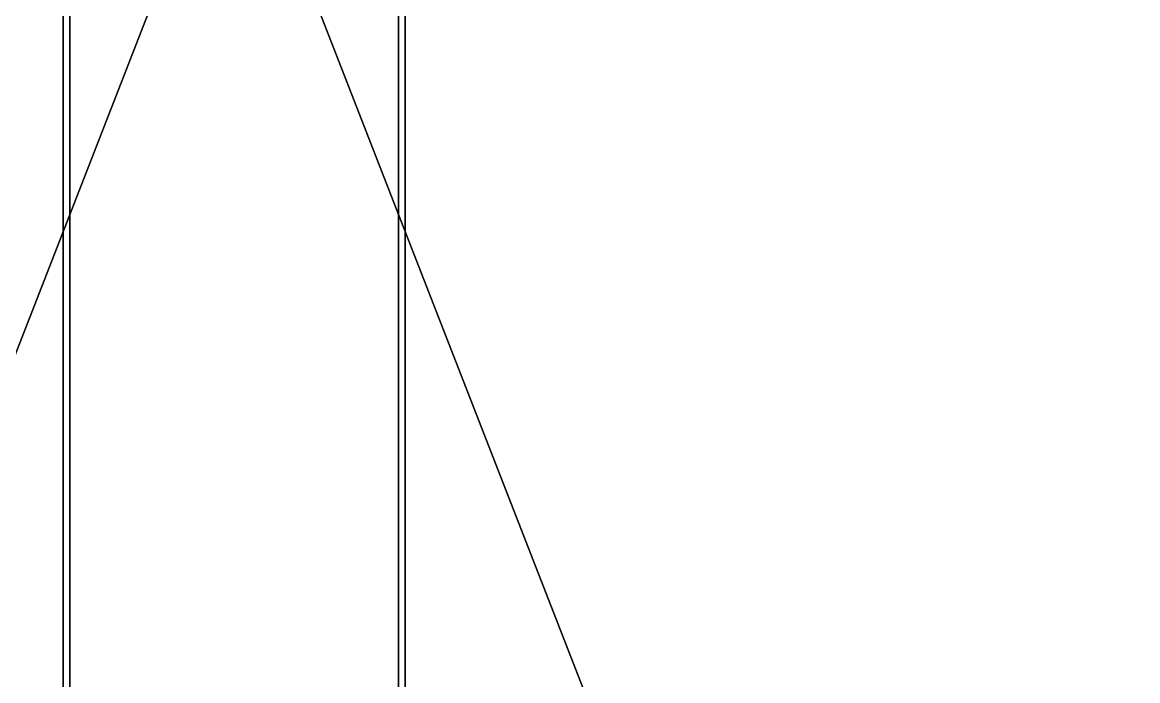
# Model space of a CAD drawing. Extents: x -2.94 to 0, y 0 to 1.37.
# Drawn here: x -1.1272 to -0.9575, y 0.6007 to 0.7008 of the extents above; entities that cross this region are included whole.
import ezdxf

# ---------------------------------------------------------------- set-up
doc = ezdxf.new("R2010")
doc.units = 0
for name, color, linetype in [('CAP_1.5', 49, 'CONTINUOUS'), ('CAP_1.6', 49, 'CONTINUOUS'), ('CAP_2.5', 49, 'CONTINUOUS'), ('CAP_2.6', 49, 'CONTINUOUS'), ('RECTANGLE_3.6', 49, 'CONTINUOUS'), ('RECTANGLE_3.7', 49, 'CONTINUOUS'), ('ROUNDING_1.5', 49, 'CONTINUOUS'), ('ROUNDING_1.6', 49, 'CONTINUOUS'), ('ROUNDING_2.5', 49, 'CONTINUOUS'), ('ROUNDING_2.6', 49, 'CONTINUOUS')]:
    doc.layers.add(name, color=color, linetype=linetype)

msp = doc.modelspace()

# ---------------------------------------------------------------- meshes
at = {"layer": 'CAP_1.5'}
mesh = msp.add_polyface(dxfattribs=at)
corners = [(-1.12, 0.03, 1.1086), (-0.82, 0.03, 1.1086), (-0.82, 0.8, 1.1086), (-1.12, 0.8, 1.1086)]
mesh.append_faces([[corners[k] for k in face] for face in [(0, 1, 2, 2), (0, 2, 3, 3)]])
at = {"layer": 'CAP_1.6'}
mesh = msp.add_polyface(dxfattribs=at)
corners = [(-1.37, 0.03, 1.2986), (-1.07, 0.03, 1.2986), (-1.07, 0.8, 1.2986), (-1.37, 0.8, 1.2986)]
mesh.append_faces([[corners[k] for k in face] for face in [(0, 1, 2, 2), (0, 2, 3, 3)]])
at = {"layer": 'CAP_2.5'}
mesh = msp.add_polyface(dxfattribs=at)
corners = [(-1.12, 0.03, 1.1406), (-0.82, 0.03, 1.1406), (-0.82, 0.8, 1.1406), (-1.12, 0.8, 1.1406)]
mesh.append_faces([[corners[k] for k in face] for face in [(3, 2, 1, 1), (3, 1, 0, 0)]])
at = {"layer": 'CAP_2.6'}
mesh = msp.add_polyface(dxfattribs=at)
corners = [(-1.37, 0.03, 1.3306), (-1.07, 0.03, 1.3306), (-1.07, 0.8, 1.3306), (-1.37, 0.8, 1.3306)]
mesh.append_faces([[corners[k] for k in face] for face in [(3, 2, 1, 1), (3, 1, 0, 0)]])
at = {"layer": 'RECTANGLE_3.6'}
mesh = msp.add_polyface(dxfattribs=at)
corners = [(-1.121, 0.029, 1.1096), (-0.819, 0.029, 1.1096), (-0.819, 0.801, 1.1096), (-1.121, 0.801, 1.1096), (-1.121, 0.029, 1.1396), (-0.819, 0.029, 1.1396), (-0.819, 0.801, 1.1396), (-1.121, 0.801, 1.1396)]
mesh.append_faces([[corners[k] for k in face] for face in [(0, 4, 5, 1), (1, 5, 6, 2), (2, 6, 7, 3), (3, 7, 4, 0)]])
at = {"layer": 'RECTANGLE_3.7'}
mesh = msp.add_polyface(dxfattribs=at)
corners = [(-1.371, 0.029, 1.2996), (-1.069, 0.029, 1.2996), (-1.069, 0.801, 1.2996), (-1.371, 0.801, 1.2996), (-1.371, 0.029, 1.3296), (-1.069, 0.029, 1.3296), (-1.069, 0.801, 1.3296), (-1.371, 0.801, 1.3296)]
mesh.append_faces([[corners[k] for k in face] for face in [(0, 4, 5, 1), (1, 5, 6, 2), (2, 6, 7, 3), (3, 7, 4, 0)]])
at = {"layer": 'ROUNDING_1.5'}
mesh = msp.add_polyface(dxfattribs=at)
corners = [(-1.121, 0.029, 1.1096), (-0.819, 0.029, 1.1096), (-0.819, 0.801, 1.1096), (-1.121, 0.801, 1.1096), (-1.12, 0.03, 1.1086), (-0.82, 0.03, 1.1086), (-0.82, 0.8, 1.1086), (-1.12, 0.8, 1.1086)]
mesh.append_faces([[corners[k] for k in face] for face in [(0, 1, 5, 4), (1, 2, 6, 5), (2, 3, 7, 6), (3, 0, 4, 7)]])
at = {"layer": 'ROUNDING_1.6'}
mesh = msp.add_polyface(dxfattribs=at)
corners = [(-1.371, 0.029, 1.2996), (-1.069, 0.029, 1.2996), (-1.069, 0.801, 1.2996), (-1.371, 0.801, 1.2996), (-1.37, 0.03, 1.2986), (-1.07, 0.03, 1.2986), (-1.07, 0.8, 1.2986), (-1.37, 0.8, 1.2986)]
mesh.append_faces([[corners[k] for k in face] for face in [(0, 1, 5, 4), (1, 2, 6, 5), (2, 3, 7, 6), (3, 0, 4, 7)]])
at = {"layer": 'ROUNDING_2.5'}
mesh = msp.add_polyface(dxfattribs=at)
corners = [(-1.121, 0.029, 1.1396), (-0.819, 0.029, 1.1396), (-0.819, 0.801, 1.1396), (-1.121, 0.801, 1.1396), (-1.12, 0.03, 1.1406), (-0.82, 0.03, 1.1406), (-0.82, 0.8, 1.1406), (-1.12, 0.8, 1.1406)]
mesh.append_faces([[corners[k] for k in face] for face in [(0, 4, 5, 1), (1, 5, 6, 2), (2, 6, 7, 3), (3, 7, 4, 0)]])
at = {"layer": 'ROUNDING_2.6'}
mesh = msp.add_polyface(dxfattribs=at)
corners = [(-1.371, 0.029, 1.3296), (-1.069, 0.029, 1.3296), (-1.069, 0.801, 1.3296), (-1.371, 0.801, 1.3296), (-1.37, 0.03, 1.3306), (-1.07, 0.03, 1.3306), (-1.07, 0.8, 1.3306), (-1.37, 0.8, 1.3306)]
mesh.append_faces([[corners[k] for k in face] for face in [(0, 4, 5, 1), (1, 5, 6, 2), (2, 6, 7, 3), (3, 7, 4, 0)]])

doc.saveas('drawing.dxf')
